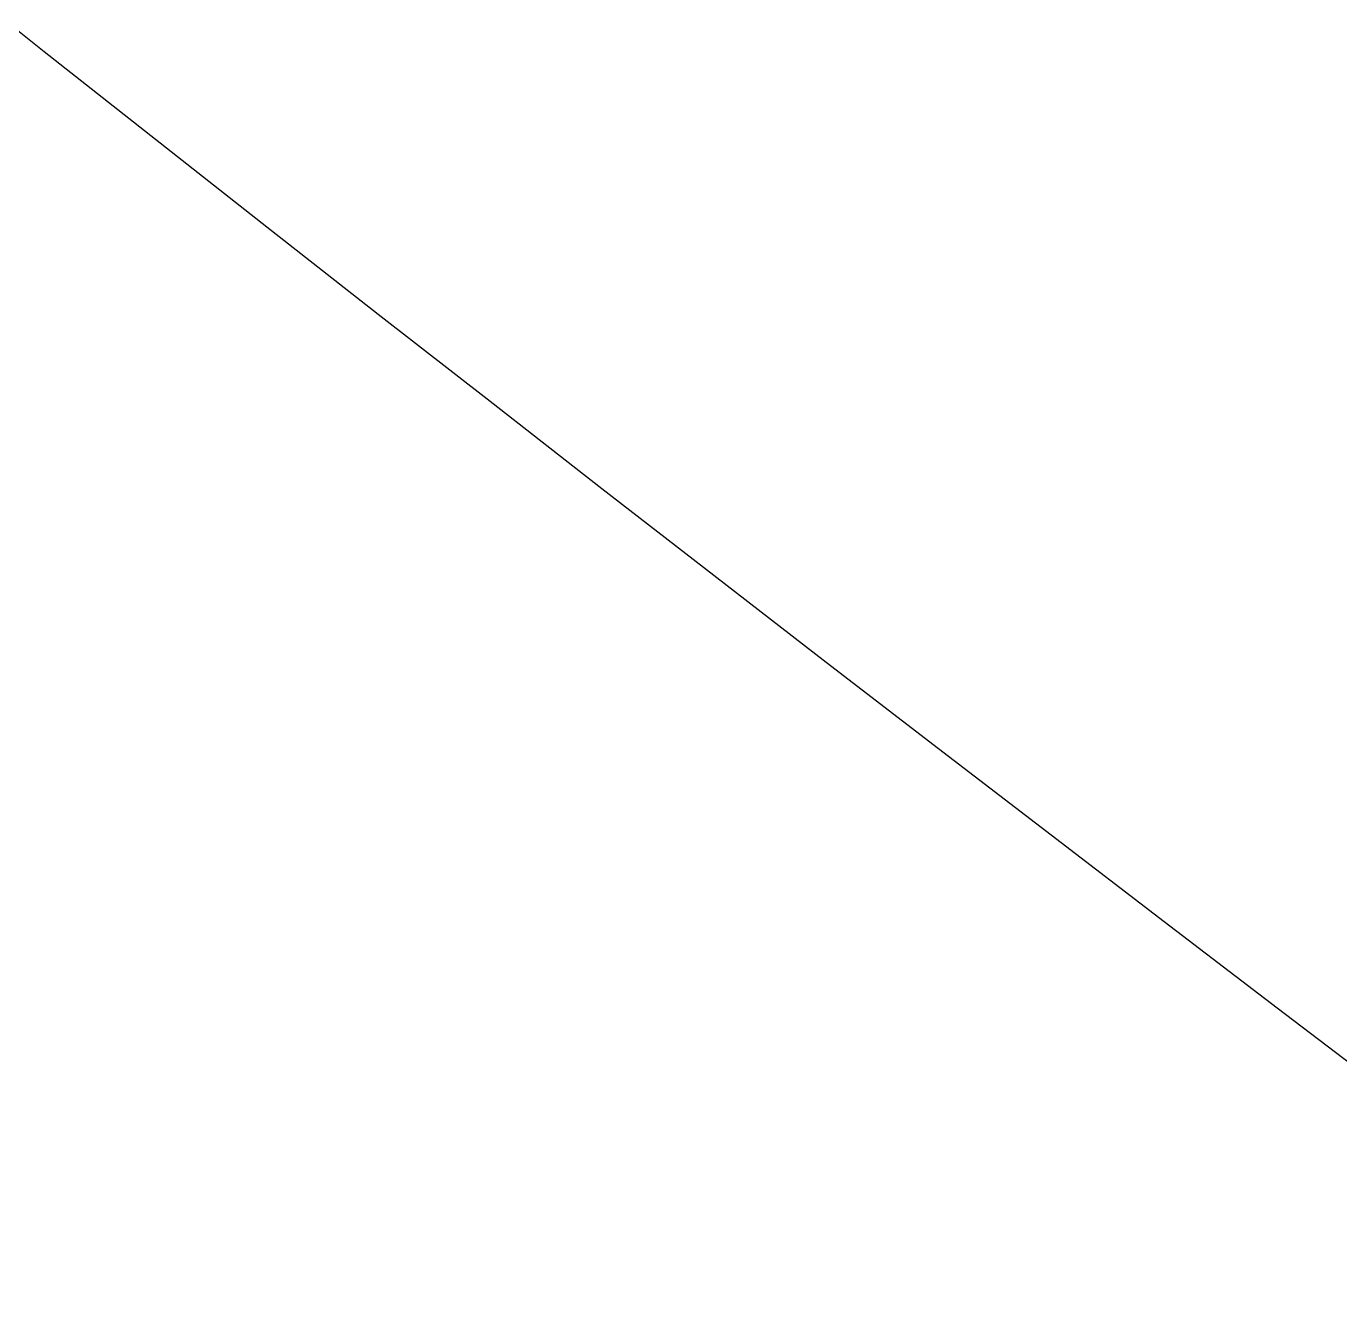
# Model space of a CAD drawing. Header units: millimetres. Extents: x 0 to 16408, y 0 to 11536.
# Drawn here: x 11528.98232 to 11529.00195, y 4794.83506 to 4794.85425 of the extents above; entities that cross this region are included whole.
import ezdxf

# ---------------------------------------------------------------- set-up
doc = ezdxf.new("R2010")
doc.units = ezdxf.units.MM
doc.header["$MEASUREMENT"] = 0
doc.linetypes.add('HIDDEN', pattern=[9.525, 6.35, -3.175])
doc.layers.get('0').update_dxf_attribs({"lineweight": 25})
doc.layers.add('DIM', color=3, linetype='Continuous', lineweight=9)
doc.layers.add('H', color=2, linetype='HIDDEN', lineweight=15)

msp = doc.modelspace()

# ---------------------------------------------------------------- hatches: boundary and pattern name
at = {"layer": 'DIM'}
h = msp.add_hatch(dxfattribs=at)
h.set_pattern_fill('ANSI31', color=256, scale=350, style=0)
h.set_pattern_definition([(45, (-19163.366, -2190.005), (-30.93592, 30.93592), [])])
h.paths.add_polyline_path([(11169.330699, 5386.06643), (11169.330699, 3313.06643), (10738.546316, 3313.06643), (10738.546316, 5100.001242), (10069.330699, 5100.001242), (10069.330699, 6563.06643), (14009.330699, 6563.06643), (14009.330699, 5100.001242), (13340.115081, 5100.001242), (13340.115081, 3313.06643), (12909.330699, 3313.06643), (12909.330699, 5386.06643)])
edge = h.paths.add_edge_path(flags=16)
edge.add_line((12909.330699, 3336.06643), (12909.330699, 3313.06643))
edge.add_line((11169.330699, 3336.06643), (11169.330699, 3313.06643))
at = {"layer": 'H', "ltscale": 5}
h = msp.add_hatch(dxfattribs=at)
h.set_pattern_fill('ANSI31', color=256, scale=500, style=0)
h.set_pattern_definition([(45, (5319.3, 20778.49), (-44.19417, 44.19417), [])])
edge = h.paths.add_edge_path(flags=16)
edge.add_line((14059.330699, 6563.06643), (14009.330699, 6563.06643))
edge.add_line((14059.330699, 6563.06643), (14009.330699, 6563.06643))
edge = h.paths.add_edge_path()
edge.add_line((14059.330699, 6563.06643), (14009.330699, 6563.06643))
edge.add_line((14059.330699, 6563.06643), (14009.330699, 6563.06643))
edge.add_line((10069.330699, 3313.06643), (10069.330699, 6563.06643))
edge.add_line((10019.330699, 3263.06643), (10019.330699, 6563.06643))
edge.add_line((10069.330699, 3313.06643), (14009.330699, 3313.06643))
edge.add_line((10019.330699, 3263.06643), (14059.330699, 3263.06643))
edge.add_line((14059.330699, 6563.06643), (14009.330699, 6563.06643))
edge.add_line((14009.330699, 5313.06643), (14009.330699, 5323.06643))
edge.add_line((14009.330699, 3313.06643), (14009.330699, 6563.06643))
edge.add_line((14059.330699, 3263.06643), (14059.330699, 6563.06643))

# ---------------------------------------------------------------- linework, layer by layer
msp.add_open_spline([(11528.997638, 4794.842153), (11528.853955, 4794.952258), (11528.737603, 4795.090085), (11528.648581, 4795.255633), (11528.55956, 4795.421182), (11528.51544, 4795.62148), (11528.51544, 4795.856527), (11528.51544, 4796.120467), (11528.572054, 4796.349658), (11528.684502, 4796.544099)], degree=3, knots=[13, 13, 13, 13, 14, 14, 14, 15, 15, 15, 16, 16, 16, 16])
msp.add_open_spline([(11529.487255, 4794.571966), (11529.304528, 4794.641465), (11529.141712, 4794.731657), (11528.997638, 4794.842153)], degree=3)

doc.saveas('drawing.dxf')
